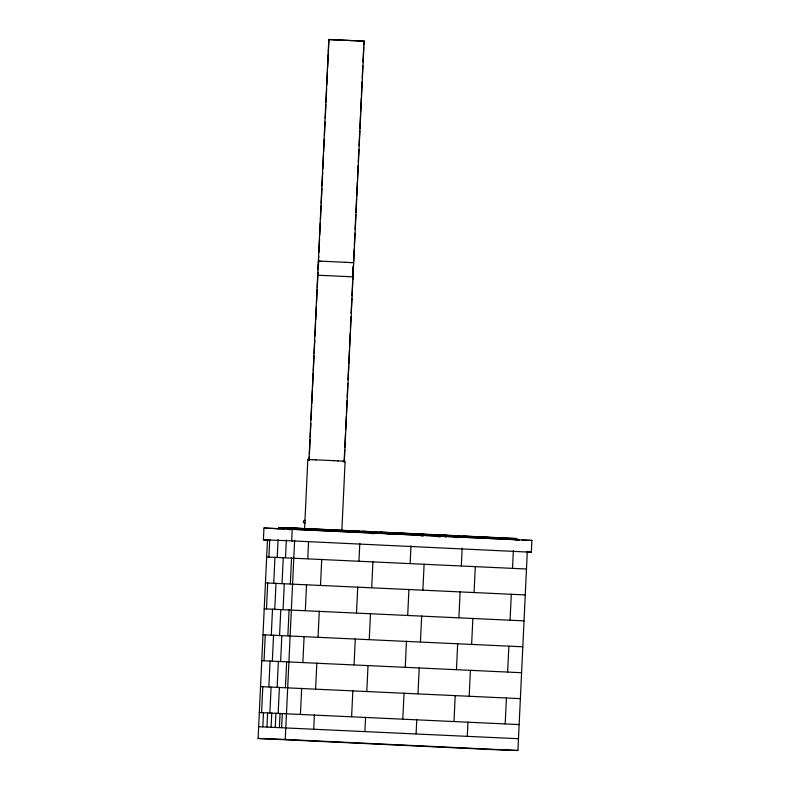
<?xml version="1.0" encoding="UTF-8"?>
<svg xmlns="http://www.w3.org/2000/svg" width="790" height="790" viewBox="0 0 790 790"><rect width="100%" height="100%" fill="white"/><g stroke="black" fill="none" stroke-linecap="round" stroke-linejoin="round"><path stroke-width="1.19" d="M268.452 540.054L263.406 539.817L263.959 528.036L531.897 540.429L531.344 552.22L526.426 552.042M527.315 551.321L517.924 750.5L490.778 749.513L258.103 738.472L267.445 540.479M261.589 712.629L262.813 686.698M264.038 660.776L265.252 634.844M266.477 608.912L267.701 582.99M268.926 557.059L269.755 539.382M262.803 726.84L263.475 712.699M266.951 726.988L267.622 712.847M268.847 686.925L270.071 660.993M271.286 635.061L272.51 609.139M273.735 583.208L274.959 557.276M269.884 712.926L271.108 687.004M272.333 661.072L273.547 635.15M274.772 609.218L275.996 583.287M277.221 557.365L278.05 539.688M271.098 727.146L271.77 712.995M275.246 727.294L275.917 713.153M277.142 687.221L278.366 661.289M279.581 635.367L280.806 609.436M282.03 583.514L283.255 557.582M278.179 713.232L279.403 687.3M280.628 661.378L281.842 635.446M283.067 609.524L284.291 583.593M285.516 557.661L286.345 539.985M279.393 727.442L280.065 713.301M289.851 529.823L289.94 527.937L305.928 528.698M290.039 529.833L290.127 527.947L373.907 531.779L373.818 533.665L371.379 533.546M281.655 727.521L282.326 713.38M292.241 529.063L291.688 540.854L531.344 552.22M285.437 687.527L286.661 661.595M287.876 635.664L289.101 609.742M290.325 583.81L291.55 557.888M258.103 738.472L285.249 739.46L294.64 540.291M304.535 529.379L307.833 459.484L310.351 459.582M308.949 460.471L328.808 39.5L329.726 39.54M309.117 460.481L309.285 456.788M309.404 454.329L310.105 439.556M310.223 437.097L310.855 423.559M311.033 419.865L311.665 406.327M311.783 403.858L312.425 390.319M312.603 386.626L313.235 373.087M313.353 370.629L314.045 355.856M314.163 353.397L314.805 339.858M314.983 336.165L315.615 322.616M315.733 320.157L316.375 306.619M316.543 302.925L317.185 289.387M317.303 286.928L317.995 272.155M318.113 269.686L318.755 256.148M318.923 252.454L319.565 238.916M319.743 235.222L320.315 222.918M320.493 219.225L321.135 205.686M321.244 203.218L321.945 188.455M322.063 185.986L322.695 172.447M322.873 168.754L323.515 155.215M323.683 151.522L324.265 139.208M324.443 135.525L325.075 121.976M325.253 118.283L325.895 104.744M326.003 102.285L326.645 88.747M326.823 85.053L327.455 71.515M327.633 67.822L328.275 54.283M328.383 51.814L328.966 39.51M318.291 269.331L318.686 261.085M300.437 714.2L301.662 688.268M302.876 662.336L304.101 636.414M305.325 610.482L306.55 584.561M307.774 558.629L308.544 542.128M313.729 729.002L314.39 714.861M315.615 688.929L316.839 662.998M318.064 637.076L319.288 611.144M320.513 585.222L321.728 559.29M352.745 275.68L353.189 266.26M344.124 462.14L344.697 449.826M344.815 447.367L345.457 433.829M345.625 430.135L346.267 416.597M346.445 412.903L347.027 400.589M347.195 396.896L347.837 383.357M348.005 379.664L348.647 366.125M348.765 363.667L349.407 350.118M349.575 346.435L350.217 332.886M350.385 329.193L350.967 316.889M351.145 313.196L351.836 298.423M351.955 295.964L352.597 282.425M352.715 279.956L353.347 266.418M353.525 262.724L354.167 249.186M354.335 245.493L354.917 233.188M355.095 229.495L355.786 214.722M355.905 212.263L356.547 198.715M356.655 196.256L357.357 181.483M357.475 179.024L358.107 165.485M358.285 161.792L358.867 149.478M359.035 145.785L359.736 131.022M359.855 128.553L360.487 115.014M360.605 112.555L361.307 97.782M361.415 95.323L362.057 81.785M362.235 78.091L362.808 65.777M362.985 62.084L363.686 47.311M363.795 44.852L363.973 41.159M344.282 462.14L364.141 41.169L363.538 41.129M341.882 529.902L345.121 461.232L337.656 460.866M351.619 716.629L352.844 690.697M354.068 664.765L355.293 638.843M356.517 612.912L357.732 586.98M358.956 561.058L359.796 543.382M364.921 731.431L365.582 717.29M366.807 691.359L368.031 665.427M369.256 639.505L370.471 613.573M371.695 587.651L372.92 561.72M374.519 533.694L374.608 531.818L445.501 535.176L445.412 537.062M402.811 719.048L404.036 693.126M405.26 667.195L406.475 641.273M407.699 615.341L408.924 589.409M410.148 563.487L410.978 545.811M416.103 733.861L416.774 719.72M417.999 693.788L419.214 667.856M420.438 641.934L421.663 616.002M422.887 590.071L424.112 564.149M446.103 537.091L446.192 535.205L517.085 538.573L495.646 537.802M454.003 721.477L455.218 695.556M456.442 669.624L457.667 643.702M458.891 617.77L460.116 591.838M461.34 565.917L462.17 548.23M467.295 736.29L467.957 722.139M469.181 696.217L470.406 670.285M471.63 644.364L472.854 618.432M474.069 592.5L475.294 566.578M505.185 723.907L506.41 697.985M507.634 672.053L508.859 646.121M510.083 620.199L511.298 594.268M512.522 568.346L513.362 550.66M341.952 530.307L313.393 528.935M363.222 41.129L364.141 41.169M289.94 527.937L278.623 527.532L290.927 528.115M362.956 531.394L374.608 531.818M277.478 528.658L284.834 528.925M287.284 529.014L518.378 539.817L515.929 539.728M392.442 532.855L379.506 532.312M432.673 534.712L446.192 535.205M515.91 539.856L519.603 539.985M522.062 540.074L531.897 540.429M263.406 539.817L292.665 540.893M266.665 556.98L526.486 569.007M265.44 582.902L525.261 594.929M264.216 608.833L524.037 620.861M262.991 634.765L522.812 646.793M261.776 660.687L521.598 672.715M260.552 686.619L520.373 698.646M259.327 712.55L519.149 724.568M258.656 726.691L518.477 738.719M329.568 39.53L331.622 39.618M361.316 41.05L363.38 41.139M321.175 261.184L318.35 261.065L318.953 261.105M318.607 275.246L344.637 276.451M331.484 39.609L334.526 39.747M358.413 40.922L361.465 41.06M321.036 261.174L327.88 261.49M309.384 459.543L312.781 459.691M311.961 459.652L316.138 459.849M312.307 528.875L304.575 528.55L305.71 528.609M334.417 39.747L351.639 40.547M353.683 40.705L333.538 39.747M354.69 40.744L358.522 40.922M327.722 261.48L345.388 262.32M315.516 459.82L329.479 460.471M351.59 40.547L359.401 40.922M345.22 262.31L348.953 262.487M344.549 276.451L352.419 276.846M329.302 460.461L334.16 460.688M333.726 460.669L338.318 460.896M341.517 530.386L344.065 530.505M346.405 530.613L360.062 531.265M362.521 531.384L377.284 532.085M379.743 532.203L393.568 532.855M396.007 532.974L410.682 533.665M412.429 533.754L427.193 534.455M429.01 534.534L443.18 535.215M445.6 535.324L460.412 536.025M462.703 536.134L493.622 537.605M495.705 537.704L504.692 538.128M294.621 528.293L305.691 528.816M346.287 530.742L357.357 531.265M363.509 531.561L374.588 532.085M386.359 532.638L391.277 532.875M396.195 533.112L407.265 533.635M412.192 533.862L424.487 534.445M429.414 534.682L440.484 535.205M445.402 535.442L457.706 536.025M462.624 536.262L473.704 536.785M478.622 537.022L490.926 537.605M263.959 528.036L278.712 528.737M387.969 534.336L390.408 534.455M420.961 535.906L423.41 536.015M438.075 536.716L440.514 536.835M454.665 537.506L457.104 537.615M285.249 739.46L517.924 750.5M359.282 40.922L362.077 41.06M330.862 39.609L333.656 39.747M348.834 262.487L351.629 262.626M361.938 41.05L363.696 41.139M329.242 39.53L331.01 39.618M351.491 262.616L353.693 262.734M343.008 461.123L344.065 461.182M307.833 459.484L308.959 459.543M328.808 39.5L329.41 39.54M305.375 523.019A1.412 1.402 -87.9 0 1 303.34 521.696A1.412 1.402 -87.9 0 1 305.493 520.571"/></g></svg>
